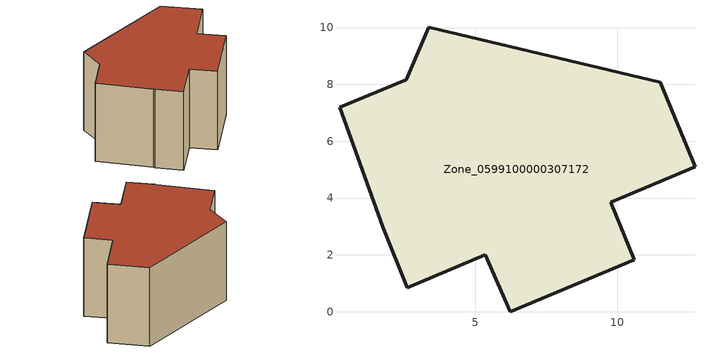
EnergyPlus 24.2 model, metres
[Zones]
Zone_0599100000307172
 floor ground (C_G): 9.76,3.85 10.6,1.83 6.22,0 5.35,2.01 2.6,0.85 1.78,2.9 1.75,2.98 0.22,7.19 2.56,8.17 3.35,10.01 11.51,8.08 12.73,5.1 z0
 wall outside (C_F): 3.35,10.01 2.56,8.17 0.22,7.19 1.75,2.98 1.78,2.9 2.6,0.85 5.35,2.01 6.22,0 10.6,1.83 9.76,3.85 12.73,5.1 11.51,8.08 3.35,10.01 z0:7.18
 roof outside (C_R): 12.73,5.1 11.51,8.08 3.35,10.01 2.56,8.17 0.22,7.19 1.75,2.98 1.78,2.9 2.6,0.85 5.35,2.01 6.22,0 10.6,1.83 9.76,3.85 z7.18
[BUILDING]
Pand.0599100000307172: North Axis=0; Terrain=City; Loads Convergence Tolerance Value=0.04; Temperature Convergence Tolerance Value=0.4; Solar Distribution=FullExterior; Maximum Number of Warmup Days=25; Minimum Number of Warmup Days=1
[Site:Location]
Rotterdam.The.Hague.AP_ZH_NLD Design_Conditions: Latitude=51.96; Longitude=4.45; Time Zone=1; Elevation=-4.5
[SITE:GROUNDTEMPERATURE:BUILDINGSURFACE]
18, 18, 18, 18, 18, 18, 18, 18, 18, 18, 18, 18
[MATERIAL] Thermal Absorptance=0.9; Solar Absorptance=0.7; Visible Absorptance=0.7
Name | Roughness | Thickness | Conductivity | Density | Specific Heat
G.TI.1946 | MediumSmooth | 0.15 | 1 | 540 | 1210
F.TI.1946 | Rough | 0.3 | 0.857143 | 1920 | 840
R.TI.1946 | MediumRough | 0.2 | 0.1 | 1500 | 1000
[CONSTRUCTION]
C_G: G.TI.1946
C_F: F.TI.1946
C_R: R.TI.1946
[ZONE]
Zone_0599100000307172: Type=1; Multiplier=1; Ceiling Height=Autocalculate; Volume=Autocalculate; Floor Area=autocalculate; Part of Total Floor Area=Yes
[ZONEINFILTRATION:DESIGNFLOWRATE]
Infil_Zone_0599100000307172: Zone or ZoneList or Space or SpaceList=Zone_0599100000307172; Schedule=AlwaysOn; Design Flow Rate Calculation Method=Flow/Area; Flow Rate per Floor Area=0.003; Constant Term Coefficient=1; Temperature Term Coefficient=0; Velocity Term Coefficient=0; Velocity Squared Term Coefficient=0
[HVACTEMPLATE:ZONE:IDEALLOADSAIRSYSTEM]
Zone_0599100000307172: Maximum Heating Supply Air Temperature=50; Minimum Cooling Supply Air Temperature=13; Maximum Heating Supply Air Humidity Ratio=0.0156; Minimum Cooling Supply Air Humidity Ratio=0.0077; Heating Limit=NoLimit; Cooling Limit=NoLimit; Dehumidification Control Type=ConstantSensibleHeatRatio; Cooling Sensible Heat Ratio=0.7; Dehumidification Setpoint=60; Humidification Control Type=None; Humidification Setpoint=30; Outdoor Air Method=None; Outdoor Air Flow Rate per Person=0.00944; Outdoor Air Flow Rate per Zone Floor Area=0; Outdoor Air Flow Rate per Zone=0; Demand Controlled Ventilation Type=None; Outdoor Air Economizer Type=NoEconomizer; Heat Recovery Type=None; Sensible Heat Recovery Effectiveness=0.7; Latent Heat Recovery Effectiveness=0.65
[ZONECONTROL:THERMOSTAT]
ThermostatControl_Zone_0599100000307172: Zone or ZoneList=Zone_0599100000307172; Control Type Schedule=DualSetpointControlType; Control 1=Thermostat_Zone_0599100000307172; Temperature Difference Between Cutout And Setpoint=0
[THERMOSTATSETPOINT:DUALSETPOINT]
Thermostat_Zone_0599100000307172: Heating Setpoint Temperature Schedule=HeatingSetpoint_Zone_0599100000307172; Cooling Setpoint Temperature Schedule=CoolingSetpoint_Zone_0599100000307172
[SCHEDULE:COMPACT]
HeatingSetpoint_Zone_0599100000307172: Through: 12/31, For: AllDays, Until: 24:00, 21
CoolingSetpoint_Zone_0599100000307172: Through: 12/31, For: AllDays, Until: 24:00, 24
DualSetpointControlType: Through: 12/31, For: AllDays, Until: 24:00, 4
AlwaysOn: Through: 12/31, For: AllDays, Until: 24:00, 1
